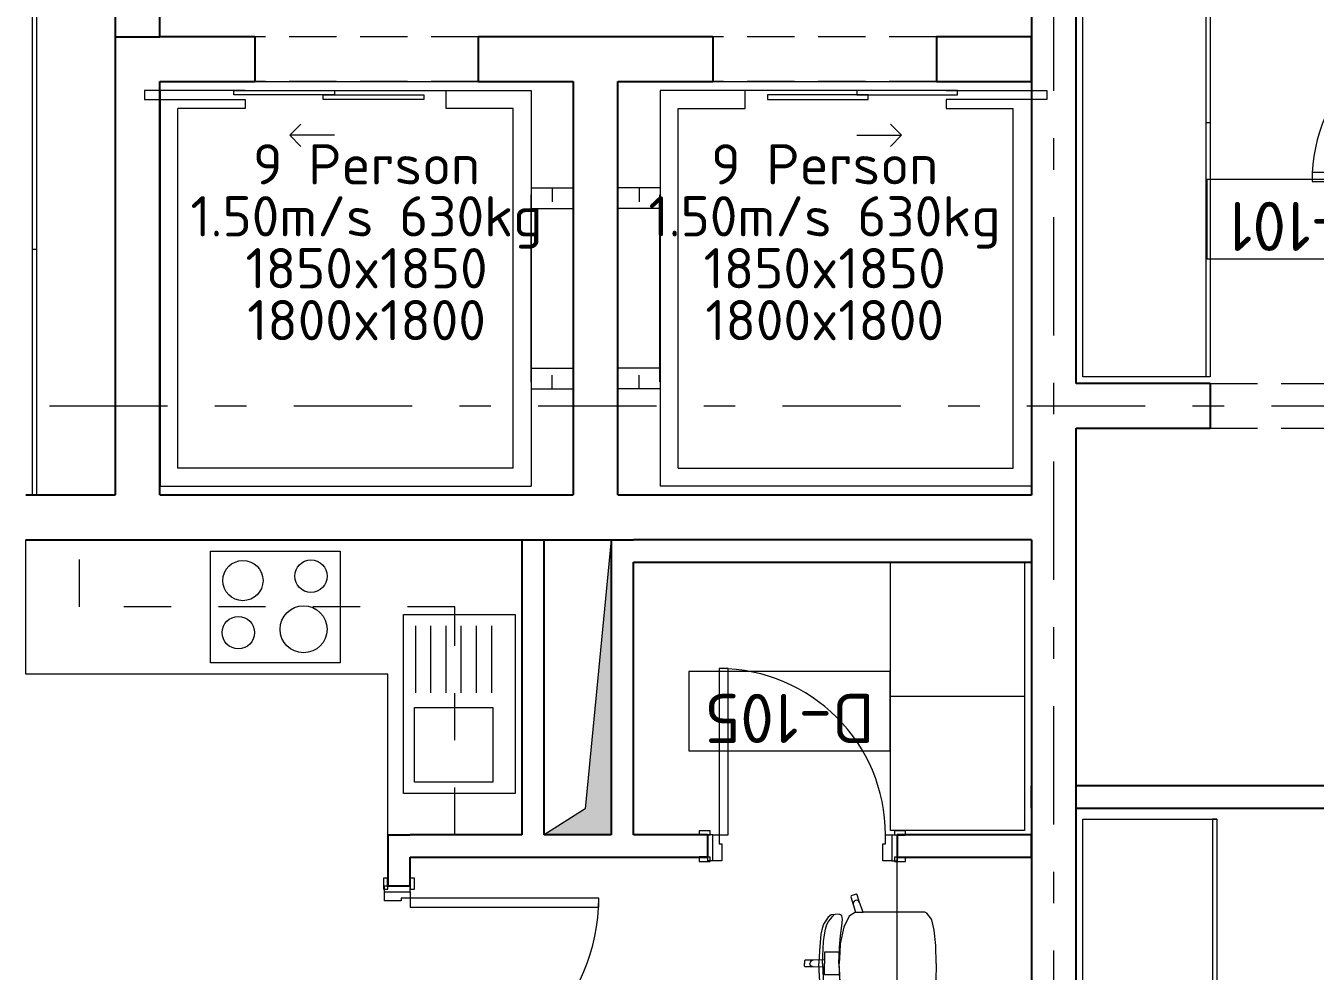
# Model space of a CAD drawing. Header units: millimetres. Extents: x 18162 to 3540582, y 72188 to 247925.
# Drawn here: x 669411 to 675181, y 81616 to 85845 of the extents above; entities that cross this region are included whole.
import ezdxf
from ezdxf.enums import TextEntityAlignment as Align

# ---------------------------------------------------------------- set-up
doc = ezdxf.new("R2010")
doc.units = ezdxf.units.MM
doc.header["$MEASUREMENT"] = 0
doc.set_wipeout_variables(frame=1)
for name, pattern in [('Dashed', [423.333333, 211.666667, -211.666667]), ('Double Dashed', [1093.611073, 529.166651, -211.666656, 141.111112, -211.666656]), ('Hidden Line', [317.5, 211.666667, -105.833333]), ('Wipeout_Contour', [1000, 0, -1000])]:
    doc.linetypes.add(name, pattern=pattern)
for name, color, linetype in [('Archicad Doors', 7, 'Continuous'), ('Archicad Zone Stamps', 7, 'Continuous'), ('Drawing & Figure', 7, 'Continuous'), ('Interior - Equipment', 7, 'Continuous'), ('Interior - Furniture', 7, 'Continuous'), ('Model Unit - Zone A', 7, 'Continuous'), ('Structural - Bearing', 7, 'Continuous'), ('Structural - Grid', 7, 'Continuous')]:
    doc.layers.add(name, color=color, linetype=linetype)
doc.styles.add('GENERATED_STYLE_2', font='')
doc.styles.add('GENERATED_STYLE_3', font='', dxfattribs={"width": 0.8})
doc.styles.get('GENERATED_STYLE_2').set_extended_font_data('ISOCPEUR MON')
doc.styles.get('GENERATED_STYLE_3').set_extended_font_data('ISOCPEUR MON')

# ---------------------------------------------------------------- blocks, each defined once
blk = doc.blocks.new('Rectangular Door Opening 27[73]_3', base_point=(636137.8, 0))
at = {"layer": 'Archicad Doors', "color": 7, "linetype": 'Hidden Line', "lineweight": 13}
for p, q in [((674711.3, 84245.7), (675911.3, 84245.7)), ((674711.3, 84245.7), (674711.3, 84045.7)), ((675911.3, 84245.7), (675911.3, 84045.7)), ((674711.3, 84045.7), (675911.3, 84045.7))]:
    blk.add_line(p, q, dxfattribs=at)
blk = doc.blocks.new('Үүдний өрөө_H-101_81_3', base_point=(675145.9, 84979.8))
at = {"layer": 'Archicad Zone Stamps', "color": 7, "linetype": 'Continuous', "lineweight": 5}
for p, q in [((675595.9, 85157.2), (674695.9, 85157.2)), ((674695.9, 85157.2), (674695.9, 84802.4)), ((675595.9, 84802.4), (675595.9, 85157.2)), ((674695.9, 84802.4), (675595.9, 84802.4))]:
    blk.add_line(p, q, dxfattribs=at)
at = {"layer": 'Archicad Zone Stamps', "color": 7, "lineweight": 5, "style": 'GENERATED_STYLE_2'}
for tag, p in [('DUMMY_861', (674794.6, 84837.9)), ('ROOM_NUMBER', (675145.9, 84837.9))]:
    blk.add_attdef(tag, text='', height=220, rotation=180, dxfattribs=at).set_placement(p, align=Align.TOP_CENTER)
blk = doc.blocks.new('Хувцасны өрөө_D-105_101_3', base_point=(672828.7, 82779))
at = {"layer": 'Archicad Zone Stamps', "color": 7, "linetype": 'Continuous', "lineweight": 5}
for p, q in [((673278.7, 82956.4), (672378.7, 82956.4)), ((672378.7, 82956.4), (672378.7, 82601.6)), ((673278.7, 82601.6), (673278.7, 82956.4)), ((672378.7, 82601.6), (673278.7, 82601.6))]:
    blk.add_line(p, q, dxfattribs=at)
at = {"layer": 'Archicad Zone Stamps', "color": 7, "lineweight": 5, "style": 'GENERATED_STYLE_2'}
for tag, p in [('DUMMY_861', (672455.4, 82637.1)), ('ROOM_NUMBER', (672828.7, 82637.1))]:
    blk.add_attdef(tag, text='', height=220, rotation=180, dxfattribs=at).set_placement(p, align=Align.TOP_CENTER)
blk = doc.blocks.new('Door 27[104]_3', base_point=(636137.8, 0))
at = {"layer": 'Archicad Doors', "color": 7, "linetype": 'Continuous', "lineweight": 13}
for p, q in [((675911.3, 85982.7), (675892.3, 85982.7)), ((675892.3, 85982.7), (675892.3, 85932.7)), ((675911.3, 85932.7), (675911.3, 85982.7)), ((675911.3, 85945.7), (675911.3, 85982.7)), ((675911.3, 85945.7), (675911.3, 85982.7)), ((676030.3, 85982.7), (676011.3, 85982.7)), ((676011.3, 85982.7), (676011.3, 85932.7)), ((676011.3, 85945.7), (676011.3, 85982.7)), ((676011.3, 85945.7), (676011.3, 85982.7)), ((676030.3, 85932.7), (676030.3, 85982.7)), ((675892.3, 85932.7), (675911.3, 85932.7)), ((675911.3, 85920.7), (675911.3, 85945.7)), ((675911.3, 85945.7), (676026.3, 85945.7)), ((675911.3, 85945.7), (676011.3, 85945.7)), ((675911.3, 85945.7), (676011.3, 85945.7)), ((675911.3, 85892.7), (675911.3, 85920.7)), ((675911.3, 85920.7), (676026.3, 85920.7)), ((676011.3, 85932.7), (676030.3, 85932.7)), ((676026.3, 85920.7), (676026.3, 85945.7)), ((676026.3, 85920.7), (676026.3, 85880.7)), ((675951.3, 85892.7), (675911.3, 85892.7)), ((675951.3, 85880.7), (675951.3, 85892.7)), ((676026.3, 85880.7), (675951.3, 85880.7)), ((675911.3, 85188.7), (675167.3, 85188.7)), ((675167.3, 85188.7), (675167.3, 85148.7)), ((675911.3, 85148.7), (675911.3, 85188.7)), ((675167.3, 85148.7), (675911.3, 85148.7)), ((675892.3, 85108.7), (675892.3, 85058.7)), ((675911.3, 85108.7), (675892.3, 85108.7)), ((675911.3, 85120.7), (675911.3, 85148.7)), ((675911.3, 85148.7), (675951.3, 85148.7)), ((675911.3, 85120.7), (675911.3, 85095.7)), ((676026.3, 85120.7), (675911.3, 85120.7)), ((675911.3, 85058.7), (675911.3, 85108.7)), ((675951.3, 85148.7), (675951.3, 85160.7)), ((675951.3, 85160.7), (676026.3, 85160.7)), ((676011.3, 85108.7), (676011.3, 85058.7)), ((676030.3, 85108.7), (676011.3, 85108.7)), ((676026.3, 85160.7), (676026.3, 85120.7)), ((676026.3, 85120.7), (676026.3, 85095.7)), ((676030.3, 85058.7), (676030.3, 85108.7)), ((675892.3, 85058.7), (675911.3, 85058.7)), ((675911.3, 85095.7), (676026.3, 85095.7)), ((675911.3, 85095.7), (676011.3, 85095.7)), ((675911.3, 85095.7), (676011.3, 85095.7)), ((675911.3, 85095.7), (675911.3, 85058.7)), ((675911.3, 85095.7), (675911.3, 85058.7)), ((676011.3, 85095.7), (676011.3, 85058.7)), ((676011.3, 85095.7), (676011.3, 85058.7)), ((676011.3, 85058.7), (676030.3, 85058.7))]:
    blk.add_line(p, q, dxfattribs=at)
blk.add_arc((675911.3, 85148.7), 744, 90, 180, dxfattribs=at)
blk = doc.blocks.new('Door 27[112]_3', base_point=(636137.8, 0))
at = {"layer": 'Archicad Doors', "color": 7, "linetype": 'Continuous', "lineweight": 13}
for p, q in [((671031.3, 82033.2), (671012.3, 82033.2)), ((671012.3, 82033.2), (671012.3, 81983.2)), ((671016.3, 81971.2), (671016.3, 81996.2)), ((671131.3, 81996.2), (671016.3, 81996.2)), ((671031.3, 81983.2), (671031.3, 82033.2)), ((671031.3, 81996.2), (671031.3, 82033.2)), ((671031.3, 81996.2), (671031.3, 82033.2)), ((671131.3, 81996.2), (671031.3, 81996.2)), ((671131.3, 81996.2), (671031.3, 81996.2)), ((671150.3, 82033.2), (671131.3, 82033.2)), ((671131.3, 82033.2), (671131.3, 81983.2)), ((671131.3, 81996.2), (671131.3, 82033.2)), ((671131.3, 81996.2), (671131.3, 82033.2)), ((671131.3, 81971.2), (671131.3, 81996.2)), ((671150.3, 81983.2), (671150.3, 82033.2)), ((671012.3, 81983.2), (671031.3, 81983.2)), ((671016.3, 81971.2), (671131.3, 81971.2)), ((671016.3, 81931.2), (671016.3, 81971.2)), ((671131.3, 81943.2), (671091.3, 81943.2)), ((671091.3, 81943.2), (671091.3, 81931.2)), ((671131.3, 81983.2), (671150.3, 81983.2)), ((671131.3, 81971.2), (671131.3, 81943.2)), ((671975.3, 81943.2), (671131.3, 81943.2)), ((671131.3, 81943.2), (671131.3, 81903.2)), ((671975.3, 81903.2), (671975.3, 81943.2)), ((671091.3, 81931.2), (671016.3, 81931.2)), ((671131.3, 81903.2), (671975.3, 81903.2)), ((671016.3, 81111.2), (671091.3, 81111.2)), ((671016.3, 81071.2), (671016.3, 81111.2)), ((671016.3, 81071.2), (671016.3, 81046.2)), ((671131.3, 81071.2), (671016.3, 81071.2)), ((671091.3, 81111.2), (671091.3, 81099.2)), ((671091.3, 81099.2), (671131.3, 81099.2)), ((671131.3, 81099.2), (671131.3, 81071.2)), ((671131.3, 81071.2), (671131.3, 81046.2)), ((671012.3, 81059.2), (671012.3, 81009.2)), ((671031.3, 81059.2), (671012.3, 81059.2)), ((671131.3, 81046.2), (671016.3, 81046.2)), ((671031.3, 81009.2), (671031.3, 81059.2)), ((671131.3, 81046.2), (671031.3, 81046.2)), ((671131.3, 81046.2), (671031.3, 81046.2)), ((671031.3, 81046.2), (671031.3, 81009.2)), ((671031.3, 81046.2), (671031.3, 81009.2)), ((671131.3, 81059.2), (671131.3, 81009.2)), ((671150.3, 81059.2), (671131.3, 81059.2)), ((671131.3, 81046.2), (671131.3, 81009.2)), ((671131.3, 81046.2), (671131.3, 81009.2)), ((671150.3, 81009.2), (671150.3, 81059.2)), ((671012.3, 81009.2), (671031.3, 81009.2)), ((671131.3, 81009.2), (671150.3, 81009.2))]:
    blk.add_line(p, q, dxfattribs=at)
blk.add_arc((671131.3, 81943.2), 844, 270, 0, dxfattribs=at)
blk = doc.blocks.new('Door 27[115]_3', base_point=(636137.8, 0))
at = {"layer": 'Archicad Doors', "color": 7, "linetype": 'Continuous', "lineweight": 13}
for p, q in [((672514.2, 82969.7), (672514.2, 82225.7)), ((672554.2, 82969.7), (672514.2, 82969.7)), ((672554.2, 82225.7), (672554.2, 82969.7)), ((672474.2, 82244.7), (672424.2, 82244.7)), ((672424.2, 82244.7), (672424.2, 82225.7)), ((672424.2, 82225.7), (672474.2, 82225.7)), ((672461.2, 82225.7), (672424.2, 82225.7)), ((672461.2, 82225.7), (672424.2, 82225.7)), ((672486.2, 82225.7), (672461.2, 82225.7)), ((672461.2, 82225.7), (672461.2, 82110.7)), ((672461.2, 82225.7), (672461.2, 82125.7)), ((672461.2, 82225.7), (672461.2, 82125.7)), ((672474.2, 82225.7), (672474.2, 82244.7)), ((672486.2, 82110.7), (672486.2, 82225.7)), ((672486.2, 82225.7), (672514.2, 82225.7)), ((672514.2, 82225.7), (672514.2, 82185.7)), ((672514.2, 82225.7), (672554.2, 82225.7)), ((673258.2, 82185.7), (673258.2, 82225.7)), ((673258.2, 82225.7), (673286.2, 82225.7)), ((673286.2, 82225.7), (673311.2, 82225.7)), ((673286.2, 82225.7), (673286.2, 82110.7)), ((673348.2, 82244.7), (673298.2, 82244.7)), ((673298.2, 82244.7), (673298.2, 82225.7)), ((673298.2, 82225.7), (673348.2, 82225.7)), ((673311.2, 82225.7), (673311.2, 82110.7)), ((673311.2, 82225.7), (673311.2, 82125.7)), ((673311.2, 82225.7), (673311.2, 82125.7)), ((673311.2, 82225.7), (673348.2, 82225.7)), ((673311.2, 82225.7), (673348.2, 82225.7)), ((673348.2, 82225.7), (673348.2, 82244.7)), ((672514.2, 82185.7), (672526.2, 82185.7)), ((672526.2, 82185.7), (672526.2, 82110.7)), ((673246.2, 82110.7), (673246.2, 82185.7)), ((673246.2, 82185.7), (673258.2, 82185.7)), ((672474.2, 82125.7), (672424.2, 82125.7)), ((672424.2, 82125.7), (672424.2, 82106.7)), ((672461.2, 82125.7), (672424.2, 82125.7)), ((672461.2, 82125.7), (672424.2, 82125.7)), ((672486.2, 82110.7), (672461.2, 82110.7)), ((672474.2, 82106.7), (672474.2, 82125.7)), ((672526.2, 82110.7), (672486.2, 82110.7)), ((673286.2, 82110.7), (673246.2, 82110.7)), ((673286.2, 82110.7), (673311.2, 82110.7)), ((673348.2, 82125.7), (673298.2, 82125.7)), ((673298.2, 82125.7), (673298.2, 82106.7)), ((673311.2, 82125.7), (673348.2, 82125.7)), ((673311.2, 82125.7), (673348.2, 82125.7)), ((673348.2, 82106.7), (673348.2, 82125.7)), ((672424.2, 82106.7), (672474.2, 82106.7)), ((673298.2, 82106.7), (673348.2, 82106.7))]:
    blk.add_line(p, q, dxfattribs=at)
blk.add_arc((672514.2, 82225.7), 744, 0, 90, dxfattribs=at)
blk = doc.blocks.new('Rectangular Door Opening 27[116]_3', base_point=(636137.8, 0))
at = {"layer": 'Archicad Doors', "color": 7, "linetype": 'Hidden Line', "lineweight": 13}
for p, q in [((671436.3, 85795.7), (670436.3, 85795.7)), ((670436.3, 85795.7), (670436.3, 85595.7)), ((671436.3, 85795.7), (671436.3, 85595.7)), ((671436.3, 85595.7), (670436.3, 85595.7))]:
    blk.add_line(p, q, dxfattribs=at)
blk = doc.blocks.new('Rectangular Door Opening 27[117]_3', base_point=(636137.8, 0))
at = {"layer": 'Archicad Doors', "color": 7, "linetype": 'Hidden Line', "lineweight": 13}
for p, q in [((673486.3, 85795.7), (672486.3, 85795.7)), ((672486.3, 85795.7), (672486.3, 85595.7)), ((673486.3, 85795.7), (673486.3, 85595.7)), ((673486.3, 85595.7), (672486.3, 85595.7))]:
    blk.add_line(p, q, dxfattribs=at)
blk = doc.blocks.new('Cupboard 27[265]_3', base_point=(674741.3, 82295.7))
at = {"layer": 'Interior - Furniture', "color": 7, "linetype": 'Continuous', "lineweight": 5}
for p, q in [((674721.3, 82295.7), (674721.3, 80845.7)), ((674741.3, 82295.7), (674721.3, 82295.7)), ((674741.3, 81570.7), (674721.3, 81570.7))]:
    blk.add_line(p, q, dxfattribs=at)
at = {"layer": 'Interior - Furniture', "color": 7, "linetype": 'Continuous', "lineweight": 5, "flags": 128}
blk.add_lwpolyline([(674741.3, 82295.7), (674741.3, 80845.7), (674141.3, 80845.7), (674141.3, 82295.7)], close=True, dxfattribs=at)
blk = doc.blocks.new('Cupboard 27[266]_3', base_point=(674711.3, 86545.7))
at = {"layer": 'Interior - Furniture', "color": 7, "linetype": 'Continuous', "lineweight": 5}
for p, q in [((674691.3, 86545.7), (674691.3, 84275.4)), ((674711.3, 86545.7), (674691.3, 86545.7)), ((674711.3, 85410.5), (674691.3, 85410.5))]:
    blk.add_line(p, q, dxfattribs=at)
at = {"layer": 'Interior - Furniture', "color": 7, "linetype": 'Continuous', "lineweight": 5, "flags": 128}
blk.add_lwpolyline([(674711.3, 86545.7), (674711.3, 84275.4), (674141, 84275.4), (674141, 86545.7)], close=True, dxfattribs=at)
blk = doc.blocks.new('Office Workstation Solo 27[268]_3', base_point=(673911.3, 82125.7))
at = {"layer": 'Interior - Furniture', "color": 7, "linetype": 'Continuous', "lineweight": 5}
for p, q in [((673104.7, 81953.2), (673102.7, 81949.4)), ((673102.7, 81949.4), (673114.1, 81914)), ((673127.4, 81960.7), (673104.7, 81953.2)), ((673131.2, 81958.7), (673127.4, 81960.7)), ((673142.6, 81923.3), (673131.2, 81958.7)), ((673123.8, 81879.8), (673096, 81862.5)), ((673115, 81925.5), (673113.5, 81919.8)), ((673113.5, 81919.8), (673114.1, 81914)), ((673114.1, 81914), (673123.8, 81879.8)), ((673118.6, 81930.1), (673115, 81925.5)), ((673123.7, 81933), (673118.6, 81930.1)), ((673129.5, 81933.7), (673123.7, 81933)), ((673124, 81879.9), (673123.8, 81879.8)), ((673124, 81879.9), (673158.3, 81879.9)), ((673135.2, 81932.1), (673129.5, 81933.7)), ((673139.7, 81928.5), (673135.2, 81932.1)), ((673142.6, 81923.3), (673139.7, 81928.5)), ((673158.3, 81879.9), (673142.6, 81923.3)), ((673367.4, 81879.9), (673158.3, 81879.9)), ((673403.5, 81879.9), (673367.4, 81879.9)), ((673434.5, 81879.9), (673403.5, 81879.9)), ((673443.1, 81875.4), (673434.5, 81879.9)), ((672981.5, 81827.2), (672974.3, 81807.3)), ((673001.6, 81858.2), (672981.5, 81827.2)), ((672990, 81805.1), (672996.3, 81825.5)), ((672996.3, 81825.5), (673004, 81838.7)), ((673014.8, 81868.8), (673001.6, 81858.2)), ((673004, 81838.7), (673014, 81850.4)), ((673014, 81850.4), (673020.2, 81859.4)), ((673050.9, 81872.1), (673014.8, 81868.8)), ((673020.2, 81859.4), (673025.3, 81865.7)), ((673025.3, 81865.7), (673028, 81869.4)), ((673062.4, 81865.4), (673050.9, 81872.1)), ((673057, 81773.9), (673062.9, 81819.2)), ((673065.5, 81848.1), (673062.4, 81865.4)), ((673062.9, 81819.2), (673065.5, 81848.1)), ((673096, 81862.5), (673072.2, 81812.8)), ((673464.3, 81848.6), (673443.1, 81875.4)), ((673465.1, 81846.5), (673464.3, 81848.6)), ((673475.8, 81800.5), (673465.1, 81846.5)), ((672969.5, 81781.4), (672962.5, 81708.2)), ((672974.3, 81807.3), (672969.5, 81781.4)), ((672981.4, 81749.2), (672985.1, 81779.2)), ((672985.1, 81779.2), (672990, 81805.1)), ((673052.4, 81723), (673057, 81773.9)), ((673072.2, 81812.8), (673056.3, 81738.4)), ((673483, 81731.8), (673475.8, 81800.5)), ((672962.5, 81708.2), (672960.3, 81650.7)), ((672977.4, 81683.4), (672978.8, 81716.8)), ((672978.8, 81716.8), (672981.4, 81749.2)), ((673050.1, 81650.7), (673052.4, 81723)), ((673056.3, 81738.4), (673053.9, 81701)), ((673483.1, 81730.7), (673483, 81731.8)), ((673485.5, 81650.7), (673483.1, 81730.7)), ((672898.5, 81665.8), (672895.5, 81662.7)), ((672895.5, 81662.7), (672895.5, 81650.7)), ((672895.5, 81638.6), (672895.5, 81650.7)), ((672935.4, 81665.8), (672898.5, 81665.8)), ((672921.6, 81656.4), (672920.5, 81650.7)), ((672921.6, 81644.9), (672920.5, 81650.7)), ((672924.9, 81661.3), (672921.6, 81656.4)), ((672929.7, 81664.6), (672924.9, 81661.3)), ((672935.4, 81665.8), (672929.7, 81664.6)), ((672985.3, 81667.6), (672935.4, 81665.8)), ((672962.5, 81593.2), (672960.3, 81650.7)), ((672976.9, 81650.7), (672977.4, 81683.4)), ((672976.9, 81650.7), (672977.4, 81618)), ((673015.2, 81701), (672985.3, 81701)), ((672985.3, 81701), (672985.3, 81667.6)), ((672985.3, 81667.6), (672985.3, 81650.7)), ((672985.3, 81633.8), (672985.3, 81650.7)), ((673053.9, 81701), (673015.2, 81701)), ((673050.1, 81650.7), (673052.4, 81578.4)), ((673053.9, 81701), (673050.7, 81650.7)), ((673053.9, 81600.4), (673050.7, 81650.7)), ((673485.5, 81650.7), (673483.1, 81570.6)), ((672898.5, 81635.6), (672895.5, 81638.6)), ((672935.4, 81635.6), (672898.5, 81635.6)), ((672924.9, 81640), (672921.6, 81644.9)), ((672929.7, 81636.7), (672924.9, 81640)), ((672935.4, 81635.6), (672929.7, 81636.7)), ((672985.3, 81633.8), (672935.4, 81635.6)), ((672969.5, 81520), (672962.5, 81593.2)), ((672977.4, 81618), (672978.8, 81584.6)), ((672985.3, 81600.4), (672985.3, 81633.8)), ((673015.2, 81600.4), (672985.3, 81600.4)), ((673053.9, 81600.4), (673015.2, 81600.4)), ((673056.3, 81562.9), (673053.9, 81600.4)), ((672978.8, 81584.6), (672981.4, 81552.1)), ((672981.4, 81552.1), (672985.1, 81522.2)), ((673052.4, 81578.4), (673057, 81527.4)), ((673072.2, 81488.6), (673056.3, 81562.9)), ((673483, 81569.6), (673475.8, 81500.8)), ((673483.1, 81570.6), (673483, 81569.6)), ((672974.3, 81494.1), (672969.5, 81520)), ((672981.5, 81474.1), (672974.3, 81494.1)), ((673001.6, 81443.1), (672981.5, 81474.1)), ((672985.1, 81522.2), (672990, 81496.2)), ((672990, 81496.2), (672996.3, 81475.9)), ((672996.3, 81475.9), (673004, 81462.7)), ((673057, 81527.4), (673062.9, 81482.1)), ((673062.9, 81482.1), (673065.5, 81453.2)), ((673096, 81438.9), (673072.2, 81488.6)), ((673475.8, 81500.8), (673465.1, 81454.9)), ((673014.8, 81432.6), (673001.6, 81443.1)), ((673004, 81462.7), (673014, 81450.9)), ((673014, 81450.9), (673020.2, 81441.9)), ((673050.9, 81429.3), (673014.8, 81432.6)), ((673020.2, 81441.9), (673025.3, 81435.7)), ((673025.3, 81435.7), (673028, 81431.9)), ((673062.4, 81436), (673050.9, 81429.3)), ((673065.5, 81453.2), (673062.4, 81436)), ((673123.8, 81421.5), (673096, 81438.9)), ((673114.1, 81387.4), (673123.8, 81421.5)), ((673124, 81421.4), (673123.8, 81421.5)), ((673124, 81421.4), (673158.3, 81421.4)), ((673158.3, 81421.4), (673142.6, 81378)), ((673367.4, 81421.4), (673158.3, 81421.4)), ((673403.5, 81421.4), (673367.4, 81421.4)), ((673434.5, 81421.4), (673403.5, 81421.4)), ((673443.1, 81425.9), (673434.5, 81421.4)), ((673464.3, 81452.8), (673443.1, 81425.9)), ((673465.1, 81454.9), (673464.3, 81452.8)), ((673102.7, 81351.9), (673114.1, 81387.4)), ((673113.5, 81381.5), (673114.1, 81387.4)), ((673115, 81375.8), (673113.5, 81381.5)), ((673118.6, 81371.2), (673115, 81375.8)), ((673123.7, 81368.3), (673118.6, 81371.2)), ((673129.5, 81367.6), (673123.7, 81368.3)), ((673135.2, 81369.2), (673129.5, 81367.6)), ((673142.6, 81378), (673131.2, 81342.6)), ((673139.7, 81372.9), (673135.2, 81369.2)), ((673142.6, 81378), (673139.7, 81372.9)), ((673104.7, 81348.1), (673102.7, 81351.9)), ((673127.4, 81340.7), (673104.7, 81348.1)), ((673131.2, 81342.6), (673127.4, 81340.7))]:
    blk.add_line(p, q, dxfattribs=at)
at = {"layer": 'Interior - Furniture', "color": 7, "linetype": 'Continuous', "lineweight": 5, "flags": 128}
blk.add_lwpolyline([(673911.3, 82125.7), (673911.3, 81175.7), (673311.3, 81175.7), (673311.3, 82125.7)], close=True, dxfattribs=at)
blk = doc.blocks.new('Bookshelf 02 27[269]_3', base_point=(673881, 83445.7))
at = {"layer": 'Interior - Furniture', "color": 7, "linetype": 'Continuous', "lineweight": 5}
blk.add_line((673881, 82845.7), (673281, 82845.7), dxfattribs=at)
at = {"layer": 'Interior - Furniture', "color": 7, "linetype": 'Continuous', "lineweight": 5, "flags": 128}
blk.add_lwpolyline([(673881, 83445.7), (673881, 82245.7), (673281, 82245.7), (673281, 83445.7)], close=True, dxfattribs=at)
blk = doc.blocks.new('Cupboard 27[310]_3', base_point=(669441, 83745.7))
at = {"layer": 'Interior - Furniture', "color": 7, "linetype": 'Continuous', "lineweight": 5}
for p, q in [((669461, 83745.7), (669461, 85945.7)), ((669441, 84845.7), (669461, 84845.7)), ((669441, 83745.7), (669461, 83745.7))]:
    blk.add_line(p, q, dxfattribs=at)
at = {"layer": 'Interior - Furniture', "color": 7, "linetype": 'Continuous', "lineweight": 5, "flags": 128}
blk.add_lwpolyline([(669441, 83745.7), (669441, 85945.7), (669811.3, 85945.7), (669811.3, 83745.7)], close=True, dxfattribs=at)
blk = doc.blocks.new('Kitchen Layout 27[320]_3', base_point=(668631.3, 83766))
at = {"layer": 'Interior - Equipment', "color": 7, "linetype": 'Dashed', "lineweight": 5}
for p, q in [((669651.2, 83245.7), (669651.2, 83545.7)), ((669651.2, 83545.7), (671631.3, 83545.7)), ((671631.3, 83545.7), (671631.3, 82225.7)), ((671331.3, 83245.7), (669651.2, 83245.7)), ((671331.3, 82225.7), (671331.3, 83245.7)), ((671631.3, 82225.7), (671331.3, 82225.7))]:
    blk.add_line(p, q, dxfattribs=at)
at = {"layer": 'Interior - Equipment', "color": 7, "linetype": 'Continuous', "lineweight": 5}
for p, q in [((671156.3, 82861.4), (671156.3, 83161.4)), ((671224.3, 82861.4), (671224.3, 83161.4)), ((671292.3, 82861.4), (671292.3, 83161.4)), ((671360.3, 82861.4), (671360.3, 83161.4)), ((671428.3, 82861.4), (671428.3, 83161.4)), ((671496.3, 82861.4), (671496.3, 83161.4)), ((671151.3, 82461.4), (671151.3, 82796.4)), ((671151.3, 82796.4), (671501.3, 82796.4)), ((671501.3, 82796.4), (671501.3, 82461.4)), ((671501.3, 82461.4), (671151.3, 82461.4))]:
    blk.add_line(p, q, dxfattribs=at)
at = {"layer": 'Interior - Equipment', "color": 7, "linetype": 'Continuous', "lineweight": 5, "flags": 128}
for points in [[(669411.3, 83545.7), (671631.3, 83545.7), (671631.3, 82225.7), (671031.3, 82225.7), (671031.3, 82945.7), (669411.3, 82945.7)], [(670817.9, 82995.7), (670237.9, 82995.7), (670237.9, 83495.7), (670817.9, 83495.7)], [(671101.3, 82411.4), (671101.3, 83211.4), (671601.3, 83211.4), (671601.3, 82411.4)]]:
    blk.add_lwpolyline(points, close=True, dxfattribs=at)
at = {"layer": 'Interior - Equipment', "color": 7, "linetype": 'Continuous', "lineweight": 5}
for centre, radius in [((670382.9, 83363.7), 90), ((670687.4, 83383.2), 72.5), ((670654.3, 83145.7), 105), ((670362.6, 83130.7), 72.5)]:
    blk.add_circle(centre, radius, dxfattribs=at)
blk = doc.blocks.new('Elevator 27[323]_3', base_point=(674061.3, 85745.7))
at = {"color": 7, "linetype": 'Continuous', "lineweight": 5}
for p, q in [((672630.3, 85555.7), (672250.3, 85555.7)), ((672250.3, 85555.7), (672250.3, 83785.7)), ((672630.3, 85475.7), (672630.3, 85555.7)), ((673530.3, 85555.7), (672630.3, 85555.7)), ((673530.3, 85555.7), (673980.3, 85555.7)), ((673980.3, 85515.7), (673530.3, 85515.7)), ((673530.3, 85515.7), (673530.3, 85475.7)), ((673910.3, 85555.7), (673980.3, 85555.7)), ((673910.3, 85555.7), (673910.3, 83785.7)), ((673980.3, 85555.7), (673980.3, 85515.7)), ((672330.3, 85475.7), (672630.3, 85475.7)), ((672330.3, 83865.7), (672330.3, 85475.7)), ((673530.3, 85475.7), (673830.3, 85475.7)), ((673830.3, 83865.7), (673830.3, 85475.7)), ((673330.3, 85355.7), (673280.3, 85405.7)), ((673130.3, 85355.7), (673330.3, 85355.7)), ((673330.3, 85355.7), (673280.3, 85305.7)), ((672249.3, 85120.7), (672062.3, 85120.7)), ((672155.8, 85120.7), (672155.8, 85058.3)), ((672062.3, 84251.8), (672062.3, 85089.5)), ((672249.3, 84251.8), (672249.3, 85089.5)), ((672249.3, 85027.2), (672062.3, 85027.2)), ((672249.3, 84314.2), (672062.3, 84314.2)), ((672155.8, 84220.7), (672155.8, 84283)), ((672249.3, 84220.7), (672062.3, 84220.7)), ((672330.3, 83865.7), (673830.3, 83865.7)), ((673910.3, 83785.7), (672250.3, 83785.7))]:
    blk.add_line(p, q, dxfattribs=at)
at = {"color": 7, "linetype": 'Continuous', "lineweight": 5, "flags": 128}
for points in [[(673180.3, 85535.7), (672730.3, 85535.7), (672730.3, 85515.7), (673180.3, 85515.7)], [(673580.3, 85555.7), (673130.3, 85555.7), (673130.3, 85535.7), (673580.3, 85535.7)]]:
    blk.add_lwpolyline(points, close=True, dxfattribs=at)
blk = doc.blocks.new('Elevator 27[324]_3', base_point=(669861.3, 85745.7))
at = {"color": 7, "linetype": 'Continuous', "lineweight": 5}
for p, q in [((670012.3, 85555.7), (669942.3, 85555.7)), ((669942.3, 85555.7), (669942.3, 85515.7)), ((670392.3, 85555.7), (669942.3, 85555.7)), ((669942.3, 85515.7), (670392.3, 85515.7)), ((670012.3, 85555.7), (670012.3, 83785.7)), ((670392.3, 85555.7), (671292.3, 85555.7)), ((670392.3, 85515.7), (670392.3, 85475.7)), ((671292.3, 85475.7), (671292.3, 85555.7)), ((671292.3, 85555.7), (671672.3, 85555.7)), ((671672.3, 85555.7), (671672.3, 83785.7)), ((670392.3, 85475.7), (670092.3, 85475.7)), ((670092.3, 83865.7), (670092.3, 85475.7)), ((671592.3, 85475.7), (671292.3, 85475.7)), ((671592.3, 83865.7), (671592.3, 85475.7)), ((670592.3, 85355.7), (670642.3, 85405.7)), ((670792.3, 85355.7), (670592.3, 85355.7)), ((670592.3, 85355.7), (670642.3, 85305.7)), ((671673.3, 85120.7), (671860.3, 85120.7)), ((671766.8, 85120.7), (671766.8, 85058.3)), ((671673.3, 84251.8), (671673.3, 85089.5)), ((671860.3, 84251.8), (671860.3, 85089.5)), ((671673.3, 85027.2), (671860.3, 85027.2)), ((671673.3, 84314.2), (671860.3, 84314.2)), ((671766.8, 84220.7), (671766.8, 84283)), ((671673.3, 84220.7), (671860.3, 84220.7)), ((671592.3, 83865.7), (670092.3, 83865.7)), ((670012.3, 83785.7), (671672.3, 83785.7))]:
    blk.add_line(p, q, dxfattribs=at)
at = {"color": 7, "linetype": 'Continuous', "lineweight": 5, "flags": 128}
for points in [[(670342.3, 85555.7), (670792.3, 85555.7), (670792.3, 85535.7), (670342.3, 85535.7)], [(670742.3, 85535.7), (671192.3, 85535.7), (671192.3, 85515.7), (670742.3, 85515.7)]]:
    blk.add_lwpolyline(points, close=True, dxfattribs=at)
blk = doc.blocks.new('Standard grid marker[329]_3', base_point=(654300.1, 84145.7))
at = {"layer": 'Structural - Grid', "color": 13, "linetype": 'Double Dashed', "lineweight": 13}
blk.add_line((655300.1, 84145.7), (689862.2, 84145.7), dxfattribs=at)
at = {"layer": 'Structural - Grid', "color": 13, "lineweight": 13, "style": 'GENERATED_STYLE_3'}
blk.add_attdef('AC_MarkerText_1', text='', height=250, rotation=180, dxfattribs=at).set_placement((691162.2, 84020.7), align=Align.TOP_CENTER)
blk = doc.blocks.new('Standard grid marker[333]_3', base_point=(674011.3, 72524.1))
at = {"layer": 'Structural - Grid', "color": 13, "linetype": 'Double Dashed', "lineweight": 13}
blk.add_line((674011.3, 73524.1), (674011.3, 100185.5), dxfattribs=at)
at = {"layer": 'Structural - Grid', "color": 13, "lineweight": 13, "style": 'GENERATED_STYLE_3'}
blk.add_attdef('AC_MarkerText_1', text='', height=250, rotation=180, dxfattribs=at).set_placement((674011.3, 101360.5), align=Align.TOP_CENTER)

msp = doc.modelspace()

# ---------------------------------------------------------------- linework, layer by layer
at = {"layer": 'Structural - Bearing', "color": 7, "linetype": 'Continuous', "lineweight": 13, "flags": 128}
for points in [[(670011.3, 85595.7), (673911.3, 85595.7), (673911.3, 83745.7), (670011.3, 83745.7)], [(671731.3, 83545.7), (672031.3, 83545.7), (672031.3, 82225.7), (671731.3, 82225.7)]]:
    msp.add_lwpolyline(points, close=True, dxfattribs=at)

# ---------------------------------------------------------------- block references
at = {"layer": 'Archicad Doors', "color": 7, "linetype": 'Continuous', "lineweight": 13}
msp.add_blockref('Door 27[104]_3', (636137.8, 0), dxfattribs=at)
at = {"layer": 'Interior - Furniture', "color": 7, "linetype": 'Continuous', "lineweight": 5}
for name, p in [('Cupboard 27[266]_3', (674711.3, 86545.7)), ('Cupboard 27[265]_3', (674741.3, 82295.7))]:
    msp.add_blockref(name, p, dxfattribs=at)
at = {"layer": 'Model Unit - Zone A', "color": 7, "linetype": 'Continuous', "lineweight": 5}
for name, p, values in [('Үүдний өрөө_H-101_81_3', (675145.9, 84979.8), {'ROOM_NUMBER': 'H-101'}), ('Хувцасны өрөө_D-105_101_3', (672828.7, 82779), {'ROOM_NUMBER': 'D-105'})]:
    msp.add_blockref(name, p, dxfattribs=at).add_auto_attribs(values)

# ---------------------------------------------------------------- texts
at = {"layer": 'Drawing & Figure', "color": 253, "linetype": 'Continuous', "lineweight": 13, "char_height": 180, "attachment_point": 8, "line_spacing_factor": 0.774194, "style": 'GENERATED_STYLE_2'}
for insert in [(670936.3, 84438.4), (672986.3, 84438.4)]:
    msp.add_mtext('\\A1;{\\pqc;\\fISOCPEUR MON|b0|i0|c0|p0;\\W1.000000;9 Person\\P\\pqc;\\fISOCPEUR MON|b0|i0|c0|p0;\\W1.000000;1.50m/s 630kg\\P\\pqc;\\fISOCPEUR MON|b0|i0|c0|p0;\\W1.000000;1850x1850\\P\\pqc;\\fISOCPEUR MON|b0|i0|c0|p0;\\W1.000000;1800x1800}', dxfattribs=dict(at, insert=insert))

# ---------------------------------------------------------------- wipeouts: each hides what was drawn before it
at = {"color": 254, "linetype": 'Wipeout_Contour', "lineweight": 0, "ltscale": 2718363.362901001}
msp.add_wipeout([(674011.3, 84245.7), (674011.3, 84045.7), (674711.3, 84045.7), (674711.3, 84245.7)], dxfattribs=at).dxf.layer = 'Structural - Bearing'
at = {"color": 254, "linetype": 'Wipeout_Contour', "lineweight": 0, "ltscale": 2716115.651670913}
msp.add_wipeout([(674111.3, 82445.3), (673911.3, 82445.3), (673911.3, 82345.3), (674111.3, 82345.3)], dxfattribs=at).dxf.layer = 'Structural - Bearing'
at = {"color": 254, "linetype": 'Wipeout_Contour', "lineweight": 0, "ltscale": 2028337.046100512}
msp.add_wipeout([(671031.3, 82225.7), (671131.3, 82125.7), (671131.3, 82225.7)], dxfattribs=at).dxf.layer = 'Structural - Bearing'

# ---------------------------------------------------------------- next in the draw order: linework, layer by layer
at = {"layer": 'Structural - Bearing', "color": 7, "linetype": 'Continuous', "lineweight": 25}
msp.add_line((674711.3, 84245.7), (674711.3, 84045.7), dxfattribs=at)
at = {"layer": 'Structural - Bearing', "color": 7, "linetype": 'Continuous', "lineweight": 25, "flags": 128}
for points in [[(674711.3, 84245.7), (674011.3, 84245.7)], [(674011.3, 84245.7), (674011.3, 84045.7)], [(674011.3, 84045.7), (674711.3, 84045.7)]]:
    msp.add_lwpolyline(points, dxfattribs=at)

# ---------------------------------------------------------------- next in the draw order: block references
at = {"layer": 'Archicad Doors', "color": 7, "linetype": 'Hidden Line', "lineweight": 13}
msp.add_blockref('Rectangular Door Opening 27[73]_3', (636137.8, 0), dxfattribs=at)

# ---------------------------------------------------------------- next in the draw order: wipeouts: each hides what was drawn before it
at = {"color": 254, "linetype": 'Wipeout_Contour', "lineweight": 0, "ltscale": 2026222.1447556}
msp.add_wipeout([(669811.3, 85795.7), (670011.3, 85595.7), (670011.3, 85795.7)], dxfattribs=at).dxf.layer = 'Structural - Bearing'
at = {"color": 254, "linetype": 'Wipeout_Contour', "lineweight": 0, "ltscale": 2709614.85969299}
msp.add_wipeout([(671436.3, 85795.7), (671436.3, 85595.7), (672486.3, 85595.7), (672486.3, 85795.7)], dxfattribs=at).dxf.layer = 'Structural - Bearing'
at = {"color": 254, "linetype": 'Wipeout_Contour', "lineweight": 0, "ltscale": 2031799.330977938}
msp.add_wipeout([(672131.3, 83545.7), (672031.3, 83545.7), (672131.3, 83445.7)], dxfattribs=at).dxf.layer = 'Structural - Bearing'
at = {"color": 254, "linetype": 'Wipeout_Contour', "lineweight": 0, "ltscale": 2715237.13733654}
msp.add_wipeout([(673911.3, 78745.7), (674111.3, 78745.7), (674111.3, 82345.3), (673911.3, 82345.3)], dxfattribs=at).dxf.layer = 'Structural - Bearing'
at = {"color": 254, "linetype": 'Wipeout_Contour', "lineweight": 0, "ltscale": 2704319.951148269}
msp.add_wipeout([(671031.3, 82125.7), (671031.3, 81996.2), (671131.3, 81996.2), (671131.3, 82125.7)], dxfattribs=at).dxf.layer = 'Structural - Bearing'

# ---------------------------------------------------------------- next in the draw order: linework, layer by layer
at = {"layer": 'Structural - Bearing', "color": 7, "linetype": 'Continuous', "lineweight": 25}
for p, q in [((671436.3, 85795.7), (671436.3, 85595.7)), ((672486.3, 85795.7), (672486.3, 85595.7)), ((671031.3, 81996.2), (671031.3, 82033.2)), ((671131.3, 81996.2), (671031.3, 81996.2)), ((671131.3, 81996.2), (671131.3, 82033.2))]:
    msp.add_line(p, q, dxfattribs=at)
at = {"layer": 'Structural - Bearing', "color": 7, "linetype": 'Continuous', "lineweight": 25, "flags": 128}
for points in [[(672486.3, 85795.7), (671436.3, 85795.7)], [(671436.3, 85595.7), (671861.3, 85595.7)], [(672061.3, 85595.7), (672486.3, 85595.7)], [(673911.3, 82345.3), (673911.3, 78745.7)], [(674111.3, 78745.7), (674111.3, 82345.3)]]:
    msp.add_lwpolyline(points, dxfattribs=at)

# ---------------------------------------------------------------- next in the draw order: block references
at = {"layer": 'Archicad Doors', "color": 7, "linetype": 'Continuous', "lineweight": 13}
msp.add_blockref('Door 27[112]_3', (636137.8, 0), dxfattribs=at)

# ---------------------------------------------------------------- next in the draw order: wipeouts: each hides what was drawn before it
at = {"color": 254, "linetype": 'Wipeout_Contour', "lineweight": 0, "ltscale": 2717210.99174346}
msp.add_wipeout([(673911.3, 82445.3), (674111.3, 82445.3), (674111.3, 86745.7), (673911.3, 86745.7)], dxfattribs=at).dxf.layer = 'Structural - Bearing'
at = {"color": 254, "linetype": 'Wipeout_Contour', "lineweight": 0, "ltscale": 2700966.216934469}
msp.add_wipeout([(669811.3, 85595.7), (669811.3, 83745.7), (670011.3, 83745.7), (670011.3, 85595.7)], dxfattribs=at).dxf.layer = 'Structural - Bearing'
at = {"color": 254, "linetype": 'Wipeout_Contour', "lineweight": 0, "ltscale": 2028226.504070811}
msp.add_wipeout([(671031.3, 82125.7), (671131.3, 82125.7), (671031.3, 82225.7)], dxfattribs=at).dxf.layer = 'Structural - Bearing'

# ---------------------------------------------------------------- next in the draw order: linework, layer by layer
at = {"layer": 'Structural - Bearing', "color": 7, "linetype": 'Continuous', "lineweight": 25}
for p, q in [((673911.3, 82445.3), (673911.3, 82345.3)), ((673911.3, 82445.3), (673911.3, 82345.3)), ((674111.3, 82345.3), (674111.3, 82445.3))]:
    msp.add_line(p, q, dxfattribs=at)
at = {"layer": 'Structural - Bearing', "color": 7, "linetype": 'Continuous', "lineweight": 25, "flags": 128}
for points in [[(673911.3, 86745.7), (673911.3, 83745.7)], [(674111.3, 84245.7), (674111.3, 86745.7)], [(674111.3, 82445.3), (674111.3, 84045.7)], [(673911.3, 83545.7), (673911.3, 82445.3)], [(673911.3, 82345.3), (673911.3, 82445.3)], [(671031.3, 82225.7), (671131.3, 82225.7)], [(671031.3, 82225.7), (671031.3, 81996.2)], [(671131.3, 81996.2), (671131.3, 82125.7)]]:
    msp.add_lwpolyline(points, dxfattribs=at)

# ---------------------------------------------------------------- next in the draw order: wipeouts: each hides what was drawn before it
at = {"color": 254, "linetype": 'Wipeout_Contour', "lineweight": 0, "ltscale": 2025999.248959248}
msp.add_wipeout([(669811.3, 85595.7), (670011.3, 85595.7), (669811.3, 85795.7)], dxfattribs=at).dxf.layer = 'Structural - Bearing'
at = {"color": 254, "linetype": 'Wipeout_Contour', "lineweight": 0, "ltscale": 2709101.683144916}
msp.add_wipeout([(671861.3, 85595.7), (671861.3, 83745.7), (672061.3, 83745.7), (672061.3, 85595.7)], dxfattribs=at).dxf.layer = 'Structural - Bearing'
at = {"color": 254, "linetype": 'Wipeout_Contour', "lineweight": 0, "ltscale": 2714420.790665385}
msp.add_wipeout([(673911.3, 82225.7), (673311.2, 82225.7), (673311.2, 82125.7), (673911.3, 82125.7)], dxfattribs=at).dxf.layer = 'Structural - Bearing'

# ---------------------------------------------------------------- next in the draw order: linework, layer by layer
at = {"layer": 'Structural - Bearing', "color": 7, "linetype": 'Continuous', "lineweight": 25}
for p, q in [((673311.2, 82225.7), (673348.2, 82225.7)), ((673311.2, 82225.7), (673311.2, 82125.7)), ((673311.2, 82125.7), (673348.2, 82125.7))]:
    msp.add_line(p, q, dxfattribs=at)
at = {"layer": 'Structural - Bearing', "color": 7, "linetype": 'Continuous', "lineweight": 25, "flags": 128}
for points in [[(669811.3, 85795.7), (670011.3, 85795.7)], [(669811.3, 85795.7), (669811.3, 83745.7)], [(670011.3, 83745.7), (670011.3, 85595.7)], [(671861.3, 85595.7), (671861.3, 83745.7)], [(672061.3, 83745.7), (672061.3, 85595.7)], [(673911.3, 82225.7), (673311.2, 82225.7)], [(673911.3, 82125.7), (673911.3, 82225.7)], [(673311.2, 82125.7), (673911.3, 82125.7)]]:
    msp.add_lwpolyline(points, dxfattribs=at)

# ---------------------------------------------------------------- next in the draw order: block references
at = {"color": 7, "linetype": 'Continuous', "lineweight": 5}
for name, p in [('Elevator 27[324]_3', (669861.3, 85745.7)), ('Elevator 27[323]_3', (674061.3, 85745.7))]:
    msp.add_blockref(name, p, dxfattribs=at)
at = {"layer": 'Interior - Furniture', "color": 7, "linetype": 'Continuous', "lineweight": 5}
msp.add_blockref('Office Workstation Solo 27[268]_3', (673911.3, 82125.7), dxfattribs=at)
at = {"layer": 'Structural - Grid', "color": 13, "linetype": 'Continuous', "lineweight": 13}
msp.add_blockref('Standard grid marker[329]_3', (654300.1, 84145.7), dxfattribs=at)

# ---------------------------------------------------------------- next in the draw order: wipeouts: each hides what was drawn before it
at = {"color": 254, "linetype": 'Wipeout_Contour', "lineweight": 0, "ltscale": 2716509.153701412}
msp.add_wipeout([(673911.3, 85795.7), (673486.3, 85795.7), (673486.3, 85595.7), (673911.3, 85595.7)], dxfattribs=at).dxf.layer = 'Structural - Bearing'
at = {"color": 254, "linetype": 'Wipeout_Contour', "lineweight": 0, "ltscale": 2719590.816529202}
msp.add_wipeout([(674111.3, 82445.3), (674111.3, 82345.3), (675661.8, 82345.3), (675661.8, 82445.3)], dxfattribs=at).dxf.layer = 'Structural - Bearing'
at = {"color": 254, "linetype": 'Wipeout_Contour', "lineweight": 0, "ltscale": 2707214.373471321}
msp.add_wipeout([(671131.3, 82125.7), (672461.2, 82125.7), (672461.2, 82225.7), (671131.3, 82225.7)], dxfattribs=at).dxf.layer = 'Structural - Bearing'

# ---------------------------------------------------------------- next in the draw order: linework, layer by layer
at = {"layer": 'Structural - Bearing', "color": 7, "linetype": 'Continuous', "lineweight": 25}
for p, q in [((673486.3, 85795.7), (673486.3, 85595.7)), ((674111.3, 82345.3), (674111.3, 82445.3)), ((672461.2, 82225.7), (672424.2, 82225.7)), ((672461.2, 82225.7), (672461.2, 82125.7)), ((672461.2, 82125.7), (672424.2, 82125.7))]:
    msp.add_line(p, q, dxfattribs=at)
at = {"layer": 'Structural - Bearing', "color": 7, "linetype": 'Continuous', "lineweight": 25, "flags": 128}
for points in [[(673911.3, 85795.7), (673486.3, 85795.7)], [(673911.3, 85595.7), (673911.3, 85795.7)], [(673486.3, 85595.7), (673911.3, 85595.7)], [(675661.8, 82445.3), (674111.3, 82445.3)], [(674111.3, 82345.3), (675661.8, 82345.3)], [(671631.3, 82225.7), (671131.3, 82225.7)], [(672031.3, 82225.7), (671731.3, 82225.7)], [(672461.2, 82225.7), (672131.3, 82225.7)], [(671131.3, 82125.7), (672461.2, 82125.7)]]:
    msp.add_lwpolyline(points, dxfattribs=at)

# ---------------------------------------------------------------- next in the draw order: block references
at = {"layer": 'Archicad Doors', "color": 7, "linetype": 'Hidden Line', "lineweight": 13}
msp.add_blockref('Rectangular Door Opening 27[117]_3', (636137.8, 0), dxfattribs=at)
at = {"layer": 'Archicad Doors', "color": 7, "linetype": 'Continuous', "lineweight": 13}
msp.add_blockref('Door 27[115]_3', (636137.8, 0), dxfattribs=at)

# ---------------------------------------------------------------- next in the draw order: wipeouts: each hides what was drawn before it
at = {"color": 254, "linetype": 'Wipeout_Contour', "lineweight": 0, "ltscale": 2702720.829429533}
msp.add_wipeout([(670011.3, 85595.7), (670436.3, 85595.7), (670436.3, 85795.7), (670011.3, 85795.7)], dxfattribs=at).dxf.layer = 'Structural - Bearing'

# ---------------------------------------------------------------- next in the draw order: linework, layer by layer
at = {"layer": 'Structural - Bearing', "color": 7, "linetype": 'Continuous', "lineweight": 25}
msp.add_line((670436.3, 85795.7), (670436.3, 85595.7), dxfattribs=at)
at = {"layer": 'Structural - Bearing', "color": 7, "linetype": 'Continuous', "lineweight": 25, "flags": 128}
for points in [[(670436.3, 85795.7), (670011.3, 85795.7)], [(670011.3, 85595.7), (670436.3, 85595.7)]]:
    msp.add_lwpolyline(points, dxfattribs=at)

# ---------------------------------------------------------------- next in the draw order: block references
at = {"layer": 'Archicad Doors', "color": 7, "linetype": 'Hidden Line', "lineweight": 13}
msp.add_blockref('Rectangular Door Opening 27[116]_3', (636137.8, 0), dxfattribs=at)

# ---------------------------------------------------------------- next in the draw order: wipeouts: each hides what was drawn before it
at = {"color": 254, "linetype": 'Wipeout_Contour', "lineweight": 0, "ltscale": 2707105.537105083}
msp.add_wipeout([(671731.3, 82225.7), (671731.3, 83545.7), (671631.3, 83545.7), (671631.3, 82225.7)], dxfattribs=at).dxf.layer = 'Structural - Bearing'
at = {"color": 254, "linetype": 'Wipeout_Contour', "lineweight": 0, "ltscale": 2708668.841429679}
msp.add_wipeout([(672031.3, 83445.7), (672031.3, 82225.7), (672131.3, 82225.7), (672131.3, 83445.7)], dxfattribs=at).dxf.layer = 'Structural - Bearing'

# ---------------------------------------------------------------- next in the draw order: linework, layer by layer
at = {"layer": 'Structural - Bearing', "color": 7, "linetype": 'Continuous', "lineweight": 25, "flags": 128}
for points in [[(671731.3, 83545.7), (671631.3, 83545.7)], [(671631.3, 83545.7), (671631.3, 82225.7)], [(671731.3, 82225.7), (671731.3, 83545.7)]]:
    msp.add_lwpolyline(points, dxfattribs=at)

# ---------------------------------------------------------------- next in the draw order: wipeouts: each hides what was drawn before it
at = {"color": 254, "linetype": 'Wipeout_Contour', "lineweight": 0, "ltscale": 2701569.824092331}
msp.add_wipeout([(669811.3, 85945.7), (669811.3, 85795.7), (670011.3, 85795.7), (670011.3, 85945.7)], dxfattribs=at).dxf.layer = 'Structural - Bearing'
at = {"color": 254, "linetype": 'Wipeout_Contour', "lineweight": 0, "ltscale": 2031688.634282662}
msp.add_wipeout([(672031.3, 83445.7), (672131.3, 83445.7), (672031.3, 83545.7)], dxfattribs=at).dxf.layer = 'Structural - Bearing'

# ---------------------------------------------------------------- next in the draw order: linework, layer by layer
at = {"layer": 'Structural - Bearing', "color": 7, "linetype": 'Continuous', "lineweight": 25, "flags": 128}
for points in [[(670011.3, 85795.7), (670011.3, 86145.7)], [(669811.3, 85945.7), (669811.3, 85795.7)], [(669811.3, 85795.7), (670011.3, 85795.7)], [(672031.3, 83545.7), (672131.3, 83545.7)], [(672031.3, 83545.7), (672031.3, 82225.7)], [(672131.3, 82225.7), (672131.3, 83445.7)]]:
    msp.add_lwpolyline(points, dxfattribs=at)

# ---------------------------------------------------------------- next in the draw order: wipeouts: each hides what was drawn before it
at = {"color": 254, "linetype": 'Wipeout_Contour', "lineweight": 0, "ltscale": 2707399.133190118}
msp.add_wipeout([(673911.3, 83745.7), (669411.3, 83745.7), (669411.3, 83545.7), (673911.3, 83545.7)], dxfattribs=at).dxf.layer = 'Structural - Bearing'

# ---------------------------------------------------------------- next in the draw order: hatches: boundary and pattern name
at = {"layer": 'Structural - Grid', "linetype": 'Continuous', "lineweight": 13}
msp.add_hatch(color=7, dxfattribs=at).paths.add_polyline_path([(672031.3, 83545.7), (671914.3, 82342.2), (671731.3, 82225.7), (672031.3, 82225.7)])

# ---------------------------------------------------------------- next in the draw order: linework, layer by layer
at = {"layer": 'Structural - Bearing', "color": 7, "linetype": 'Continuous', "lineweight": 25, "flags": 128}
for points in [[(669811.3, 83745.7), (669411.3, 83745.7)], [(671861.3, 83745.7), (670011.3, 83745.7)], [(673911.3, 83745.7), (672061.3, 83745.7)], [(669411.3, 83545.7), (673911.3, 83545.7)]]:
    msp.add_lwpolyline(points, dxfattribs=at)
at = {"layer": 'Structural - Grid', "color": 7, "linetype": 'Continuous', "lineweight": 13, "flags": 128}
msp.add_lwpolyline([(672031.3, 83545.7), (671914.3, 82342.2), (671731.3, 82225.7), (672031.3, 82225.7)], close=True, dxfattribs=at)

# ---------------------------------------------------------------- next in the draw order: block references
at = {"layer": 'Interior - Equipment', "color": 7, "linetype": 'Continuous', "lineweight": 5}
msp.add_blockref('Kitchen Layout 27[320]_3', (668631.3, 83766), dxfattribs=at)
at = {"layer": 'Interior - Furniture', "color": 7, "linetype": 'Continuous', "lineweight": 5}
msp.add_blockref('Cupboard 27[310]_3', (669441, 83745.7), dxfattribs=at)

# ---------------------------------------------------------------- next in the draw order: wipeouts: each hides what was drawn before it
at = {"color": 254, "linetype": 'Wipeout_Contour', "lineweight": 0, "ltscale": 2712723.366178452}
msp.add_wipeout([(672131.3, 83445.7), (673911.3, 83445.7), (673911.3, 83545.7), (672131.3, 83545.7)], dxfattribs=at).dxf.layer = 'Structural - Bearing'

# ---------------------------------------------------------------- next in the draw order: linework, layer by layer
at = {"layer": 'Structural - Bearing', "color": 7, "linetype": 'Continuous', "lineweight": 25, "flags": 128}
for points in [[(673911.3, 83545.7), (672131.3, 83545.7)], [(673911.3, 83545.7), (673911.3, 83445.7)], [(672131.3, 83445.7), (673911.3, 83445.7)]]:
    msp.add_lwpolyline(points, dxfattribs=at)

# ---------------------------------------------------------------- next in the draw order: block references
at = {"layer": 'Interior - Furniture', "color": 7, "linetype": 'Continuous', "lineweight": 5}
msp.add_blockref('Bookshelf 02 27[269]_3', (673881, 83445.7), dxfattribs=at)
at = {"layer": 'Structural - Grid', "color": 13, "linetype": 'Continuous', "lineweight": 13}
msp.add_blockref('Standard grid marker[333]_3', (674011.3, 72524.1), dxfattribs=at)

doc.saveas('drawing.dxf')
